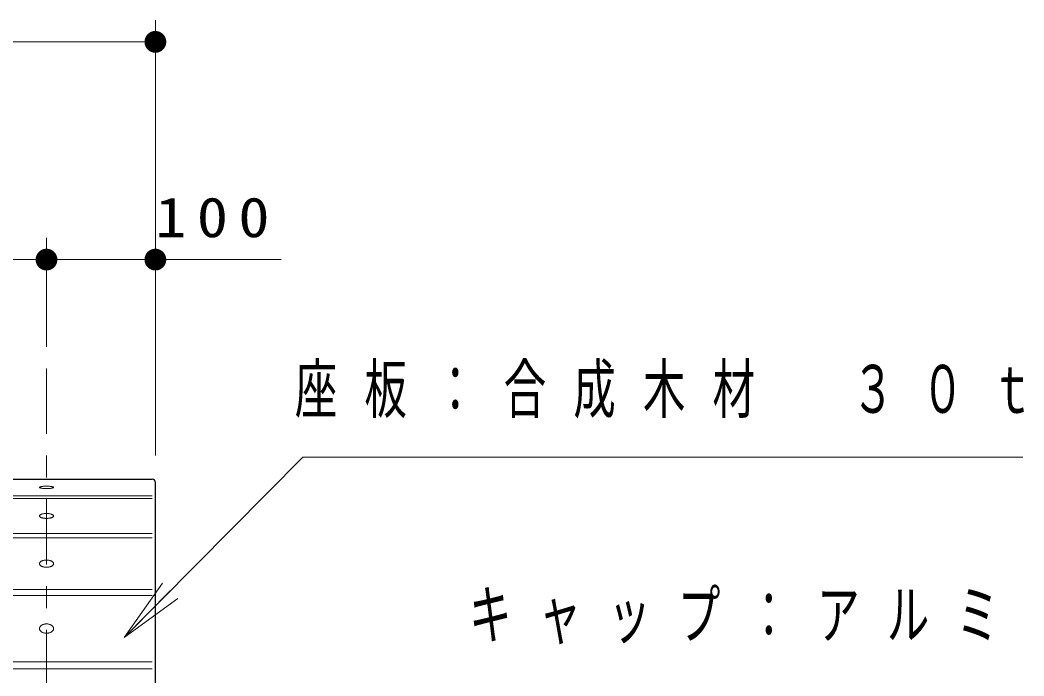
# Model space of a CAD drawing. Units: millimetres on the paper. Extents: x -365 to 0, y -26 to 257.
# Drawn here: x -239.16 to -193.05, y 116.38 to 146.5 of the extents above; entities that cross this region are included whole.
import ezdxf

# ---------------------------------------------------------------- set-up
doc = ezdxf.new("R2010")
doc.units = ezdxf.units.MM
doc.linetypes.add('USER2', pattern=[6, 3, -1, 1, -1])
doc.layers.add('1_20', color=7, linetype='Continuous', lineweight=25)
doc.styles.add('ＭＳ ゴシック', font='')
doc.styles.get('ＭＳ ゴシック').set_extended_font_data('MS Gothic')

# ---------------------------------------------------------------- blocks, each defined once
blk = doc.blocks.new('filled_dot')
at = {"color": 0, "linetype": 'Continuous', "lineweight": -2, "const_width": 1.25}
blk.add_lwpolyline([(-0.625, 0, 1), (0.625, 0, 1)], format="xyb", close=True, dxfattribs=at)

msp = doc.modelspace()

# ---------------------------------------------------------------- linework, layer by layer
at = {"layer": '1_20', "lineweight": 13}
for p, q in [((-232.944, 126.501), (-232.944, 146.501)), ((-307.944, 145.501), (-232.944, 145.501)), ((-237.944, 131.501), (-237.944, 136.501)), ((-232.944, 126.501), (-232.944, 136.501)), ((-270.444, 135.501), (-237.944, 135.501)), ((-237.944, 135.501), (-227.171, 135.501)), ((-234.375, 118.152), (-232.619, 120.635)), ((-234.375, 118.152), (-232.264, 120.283)), ((-231.908, 119.931), (-234.375, 118.152))]:
    msp.add_line(p, q, dxfattribs=at)
at = {"layer": '1_20', "linetype": 'USER2', "lineweight": 13}
msp.add_line((-237.944, 130.501), (-237.944, 79.529), dxfattribs=at)
at = {"layer": '1_20', "color": 40}
msp.add_line((-270.444, 125.422), (-233.094, 125.422), dxfattribs=at)
msp.add_line((-270.444, 125.422), (-233.094, 125.422), dxfattribs=at)
at = {"layer": '1_20'}
msp.add_line((-232.944, 99.286), (-232.944, 125.272), dxfattribs=at)
at = {"layer": '1_20', "color": 40, "lineweight": 13}
for p, q in [((-307.794, 124.654), (-233.094, 124.654)), ((-307.794, 124.535), (-233.094, 124.535)), ((-307.794, 122.925), (-233.094, 122.925)), ((-307.794, 122.726), (-233.094, 122.726)), ((-307.794, 120.349), (-233.094, 120.349)), ((-307.27, 120.078), (-233.094, 120.078)), ((-304.137, 117.034), (-233.094, 117.034)), ((-304.037, 116.702), (-233.094, 116.702))]:
    msp.add_line(p, q, dxfattribs=at)
at = {"layer": '1_20', "lineweight": 13}
msp.add_lwpolyline([(-234.375, 118.152), (-226.167, 126.435), (-193.097, 126.435)], dxfattribs=at)
for points in [[(-237.619, 125.041), (-237.62, 125.046), (-237.624, 125.051), (-237.63, 125.055), (-237.639, 125.06), (-237.649, 125.064), (-237.662, 125.068), (-237.678, 125.072), (-237.695, 125.076), (-237.714, 125.08), (-237.735, 125.083), (-237.758, 125.086), (-237.781, 125.088), (-237.807, 125.091), (-237.833, 125.093), (-237.86, 125.094), (-237.888, 125.095), (-237.916, 125.096), (-237.944, 125.096), (-237.972, 125.096), (-238, 125.095), (-238.028, 125.094), (-238.055, 125.093), (-238.081, 125.091), (-238.106, 125.088), (-238.13, 125.086), (-238.153, 125.083), (-238.174, 125.08), (-238.193, 125.076), (-238.21, 125.072), (-238.225, 125.068), (-238.238, 125.064), (-238.249, 125.06), (-238.258, 125.055), (-238.264, 125.051), (-238.268, 125.046), (-238.269, 125.041), (-238.268, 125.036), (-238.264, 125.032), (-238.258, 125.027), (-238.249, 125.022), (-238.238, 125.018), (-238.225, 125.014), (-238.21, 125.01), (-238.193, 125.006), (-238.174, 125.002), (-238.153, 124.999), (-238.13, 124.996), (-238.106, 124.994), (-238.081, 124.992), (-238.055, 124.99), (-238.028, 124.988), (-238, 124.987), (-237.972, 124.987), (-237.944, 124.986), (-237.916, 124.987), (-237.888, 124.987), (-237.86, 124.988), (-237.833, 124.99), (-237.807, 124.992), (-237.781, 124.994), (-237.758, 124.996), (-237.735, 124.999), (-237.714, 125.002), (-237.695, 125.006), (-237.678, 125.01), (-237.662, 125.014), (-237.649, 125.018), (-237.639, 125.022), (-237.63, 125.027), (-237.624, 125.032), (-237.62, 125.036)], [(-237.619, 123.73), (-237.62, 123.74), (-237.624, 123.75), (-237.63, 123.759), (-237.639, 123.769), (-237.649, 123.778), (-237.662, 123.787), (-237.678, 123.795), (-237.695, 123.803), (-237.714, 123.81), (-237.735, 123.817), (-237.758, 123.823), (-237.781, 123.828), (-237.807, 123.833), (-237.833, 123.837), (-237.86, 123.84), (-237.888, 123.842), (-237.916, 123.843), (-237.944, 123.844), (-237.972, 123.843), (-238, 123.842), (-238.028, 123.84), (-238.055, 123.837), (-238.081, 123.833), (-238.106, 123.828), (-238.13, 123.823), (-238.153, 123.817), (-238.174, 123.81), (-238.193, 123.803), (-238.21, 123.795), (-238.225, 123.787), (-238.238, 123.778), (-238.249, 123.769), (-238.258, 123.759), (-238.264, 123.75), (-238.268, 123.74), (-238.269, 123.73), (-238.268, 123.72), (-238.264, 123.71), (-238.258, 123.701), (-238.249, 123.691), (-238.238, 123.682), (-238.225, 123.673), (-238.21, 123.665), (-238.193, 123.657), (-238.174, 123.65), (-238.153, 123.643), (-238.13, 123.637), (-238.106, 123.632), (-238.081, 123.627), (-238.055, 123.623), (-238.028, 123.62), (-238, 123.618), (-237.972, 123.617), (-237.944, 123.616), (-237.916, 123.617), (-237.888, 123.618), (-237.86, 123.62), (-237.833, 123.623), (-237.807, 123.627), (-237.781, 123.632), (-237.758, 123.637), (-237.735, 123.643), (-237.714, 123.65), (-237.695, 123.657), (-237.678, 123.665), (-237.662, 123.673), (-237.649, 123.682), (-237.639, 123.691), (-237.63, 123.701), (-237.624, 123.71), (-237.62, 123.72)], [(-237.619, 121.537), (-237.62, 121.552), (-237.624, 121.567), (-237.63, 121.581), (-237.639, 121.595), (-237.649, 121.608), (-237.662, 121.621), (-237.678, 121.634), (-237.695, 121.645), (-237.714, 121.656), (-237.735, 121.666), (-237.758, 121.675), (-237.781, 121.683), (-237.807, 121.69), (-237.833, 121.695), (-237.86, 121.7), (-237.888, 121.703), (-237.916, 121.705), (-237.944, 121.705), (-237.972, 121.705), (-238, 121.703), (-238.028, 121.7), (-238.055, 121.695), (-238.081, 121.69), (-238.106, 121.683), (-238.13, 121.675), (-238.153, 121.666), (-238.174, 121.656), (-238.193, 121.645), (-238.21, 121.634), (-238.225, 121.621), (-238.238, 121.608), (-238.249, 121.595), (-238.258, 121.581), (-238.264, 121.567), (-238.268, 121.552), (-238.269, 121.537), (-238.268, 121.523), (-238.264, 121.508), (-238.258, 121.494), (-238.249, 121.48), (-238.238, 121.467), (-238.225, 121.454), (-238.21, 121.441), (-238.193, 121.43), (-238.174, 121.419), (-238.153, 121.409), (-238.13, 121.4), (-238.106, 121.392), (-238.081, 121.385), (-238.055, 121.38), (-238.028, 121.375), (-238, 121.372), (-237.972, 121.37), (-237.944, 121.37), (-237.916, 121.37), (-237.888, 121.372), (-237.86, 121.375), (-237.833, 121.38), (-237.807, 121.385), (-237.781, 121.392), (-237.758, 121.4), (-237.735, 121.409), (-237.714, 121.419), (-237.695, 121.43), (-237.678, 121.441), (-237.662, 121.454), (-237.649, 121.467), (-237.639, 121.48), (-237.63, 121.494), (-237.624, 121.508), (-237.62, 121.523)], [(-237.619, 118.556), (-237.62, 118.574), (-237.624, 118.593), (-237.63, 118.611), (-237.639, 118.629), (-237.649, 118.647), (-237.662, 118.663), (-237.678, 118.679), (-237.695, 118.694), (-237.714, 118.708), (-237.735, 118.72), (-237.758, 118.732), (-237.781, 118.742), (-237.807, 118.75), (-237.833, 118.758), (-237.86, 118.763), (-237.888, 118.767), (-237.916, 118.77), (-237.944, 118.771), (-237.972, 118.77), (-238, 118.767), (-238.028, 118.763), (-238.055, 118.758), (-238.081, 118.75), (-238.106, 118.742), (-238.13, 118.732), (-238.153, 118.72), (-238.174, 118.708), (-238.193, 118.694), (-238.21, 118.679), (-238.225, 118.663), (-238.238, 118.647), (-238.249, 118.629), (-238.258, 118.611), (-238.264, 118.593), (-238.268, 118.574), (-238.269, 118.556), (-238.268, 118.537), (-238.264, 118.518), (-238.258, 118.5), (-238.249, 118.482), (-238.238, 118.465), (-238.225, 118.448), (-238.21, 118.432), (-238.193, 118.418), (-238.174, 118.404), (-238.153, 118.391), (-238.13, 118.38), (-238.106, 118.37), (-238.081, 118.361), (-238.055, 118.354), (-238.028, 118.348), (-238, 118.344), (-237.972, 118.342), (-237.944, 118.341), (-237.916, 118.342), (-237.888, 118.344), (-237.86, 118.348), (-237.833, 118.354), (-237.807, 118.361), (-237.781, 118.37), (-237.758, 118.38), (-237.735, 118.391), (-237.714, 118.404), (-237.695, 118.418), (-237.678, 118.432), (-237.662, 118.448), (-237.649, 118.465), (-237.639, 118.482), (-237.63, 118.5), (-237.624, 118.518), (-237.62, 118.537)]]:
    msp.add_lwpolyline(points, close=True, dxfattribs=at)
at = {"layer": '1_20', "color": 40}
msp.add_arc((-233.094, 125.272), 0.15, 0, 90, dxfattribs=at)

# ---------------------------------------------------------------- block references
at = {"layer": '1_20', "lineweight": 13, "xscale": 0.4, "yscale": 0.4, "rotation": 180}
for p in [(-232.944, 145.501), (-237.944, 135.501), (-232.944, 135.501)]:
    msp.add_blockref('filled_dot', p, dxfattribs=at)

# ---------------------------------------------------------------- texts
at = {"layer": '1_20', "style": 'ＭＳ ゴシック'}
for s, insert, char_height, attachment_point in [('\\T1.33;\\W1.15;100', (-230.088, 136.501), 1.833, 8), ('\\T1.64;\\W0.65;座板：合成木材\u3000３０ｔ', (-226.539, 129.435), 2.199, 4), ('\\T1.64;\\W0.65;キャップ：アルミ', (-218.535, 119.063), 2.199, 4)]:
    msp.add_mtext(s, dxfattribs=dict(at, insert=insert, char_height=char_height, attachment_point=attachment_point))

doc.saveas('drawing.dxf')
